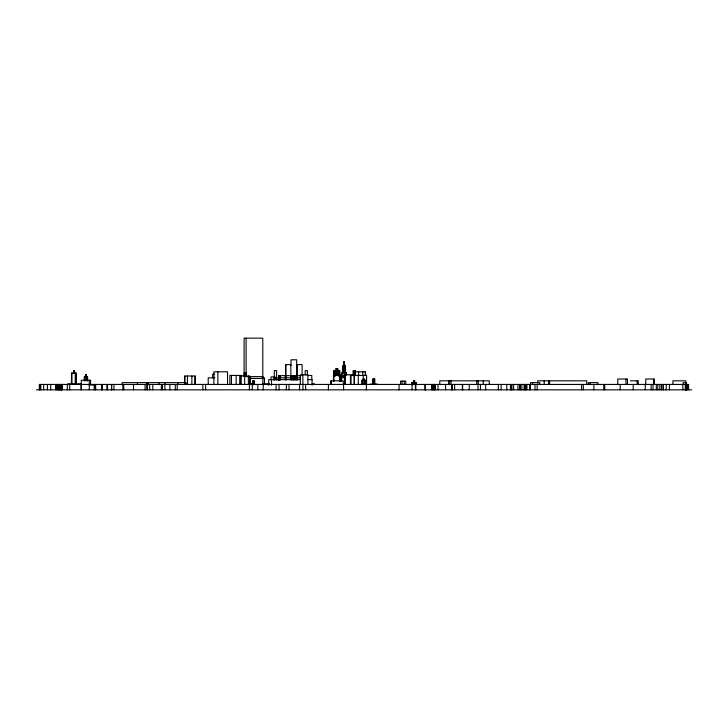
<?xml version="1.0" encoding="UTF-8"?>
<svg xmlns="http://www.w3.org/2000/svg" width="728" height="728" viewBox="0 0 728 728"><rect width="100%" height="100%" fill="white"/><g stroke="black" fill="none" stroke-linecap="round" stroke-linejoin="round"><path stroke-width="1.09" d="M296.806 364.601L302.12 364.601L302.12 375.621M335.826 368.805L338.01 368.805L338.01 374.984M73.519 370.607L74.21 370.607L74.21 373.309M337.756 370.607L339.73 370.607L339.785 381.254M353.335 370.607L353.335 375.757L353.28 370.607L355.237 370.607M355.255 371.808L365.538 371.808L365.538 375.421M244.098 373.009L246.091 373.009L246.091 376.021M214.669 374.219L212.667 374.219L212.667 377.823M344.581 374.82L352.398 374.82M241.787 375.421L229.884 375.421L229.884 384.293M307.234 375.421L311.775 375.421L311.775 379.852M300.691 375.657L278.633 375.657L278.66 380.025M334.243 376.021L334.243 370.607L334.152 376.021L334.625 376.021M345.063 376.021L338.484 376.021L338.484 370.607M245.955 376.622L263.026 376.622L263.026 378.424L250.223 378.424M275.029 376.922L271.007 376.922L271.107 380.153M214.869 377.823L208.217 377.823L208.217 384.375M249.841 377.823L250.423 377.823L250.423 384.43M262.098 377.823L264.446 377.823L264.446 384.375M280.498 377.823L285.312 377.823M286.149 377.823L290.836 377.823M291.719 377.823L296.551 377.823M297.424 377.823L300.236 377.823M339.739 377.823L345.063 377.823M300.3 379.625L268.75 379.625L268.75 385.294M307.753 379.625L312.103 379.625L312.103 385.294M414.66 380.826L413.459 380.826L413.459 383.228L414.66 383.228L414.596 380.826L414.642 384.684M630.366 380.826L638.256 380.826L638.256 384.202M249.786 383.529L251.843 383.529L251.843 384.43M67.75 383.829L81.682 383.829M248.967 383.829L254.427 383.829M262.499 383.829L269.324 383.829M312.185 383.829L314.441 383.829M370.07 384.129L377.568 384.129M688.515 384.43L688.515 389.835L688.57 384.43L39.33 384.43L39.33 389.835M89.262 385.03L94.121 385.03M686.495 388.033L686.559 389.835M36.4 389.835L691.6 389.835M687.041 384.43L687.041 389.835M686.968 384.43L686.968 389.835M686.495 389.835L686.386 386.231L686.258 389.835M686.131 389.835L686.131 382.628L683.183 382.628L683.183 384.684M686.058 382.628L686.058 389.835M685.84 384.202L685.803 380.826L672.918 380.826L672.918 384.202M685.64 384.43L685.63 389.835M685.294 384.43L685.275 389.835M682.809 384.43L682.855 389.835M669.396 384.43L669.396 389.835M666.247 384.43L666.247 389.835M663.399 384.43L663.399 389.835M663.062 384.43L663.062 389.835M661.452 384.43L661.452 389.835M659.877 384.43L659.877 389.835M657.793 384.43L657.793 389.835M656.31 384.43L656.31 389.835M654.272 384.43L654.272 379.024L645.736 379.024L645.736 384.43M653.79 379.024L653.79 384.43M653.034 384.43L653.034 389.835M651.16 384.43L651.16 389.835M645.263 384.43L645.263 389.835M637.109 380.826L637.109 384.202M633.233 384.43L633.233 389.835M627.463 384.43L627.463 379.024L617.772 379.024L617.772 384.43M625.98 379.024L625.98 384.43M620.211 384.43L620.211 389.835M604.777 384.43L604.777 389.835M603.74 384.43L603.74 389.835M597.897 384.684L597.897 382.628L588.324 382.628L588.324 384.684M593.848 384.43L593.848 389.835M590.126 382.628L590.126 384.684M586.732 384.202L586.732 380.826L537.71 380.826L537.71 383.083M583.292 384.43L583.292 389.835M581.581 384.43L581.581 389.835M549.622 380.826L549.622 384.202M548.512 380.826L548.512 384.202M544.171 380.826L544.171 384.202M539.776 384.684L539.776 382.628L530.53 382.628L530.53 384.684M537.173 384.43L537.173 389.835M535.025 384.43L535.025 389.835M532.687 382.628L532.687 384.684M530.175 384.43L530.175 389.835M529.747 384.43L529.747 389.835M526.917 384.43L526.917 389.835M525.789 384.43L525.789 389.835M525.015 384.43L525.015 389.835M524.997 384.43L524.997 389.835M524.124 384.43L524.124 389.835M521.885 384.43L521.885 389.835M520.32 384.43L520.32 389.835M519.674 384.43L519.674 389.835M517.917 384.43L517.917 389.835M513.659 384.43L513.659 389.835M511.939 384.43L511.939 389.835M511.438 384.43L511.438 389.835M510.437 384.43L510.437 389.835M506.77 384.43L506.77 389.835M501.119 384.43L501.119 389.835M498.334 384.43L498.334 389.835M489.28 384.202L489.28 380.826L439.794 380.826L439.794 384.202M485.676 384.43L485.676 389.835M483.228 380.826L483.228 384.202M480.462 384.43L480.462 389.835M478.196 380.826L478.196 384.202M477.987 384.43L477.987 389.835M476.758 380.826L476.758 384.202M469.241 384.43L469.241 389.835M462.662 384.43L462.662 389.835M462.362 384.43L462.362 389.835M454.636 384.43L454.636 389.835M452.452 384.43L452.452 389.835M451.851 384.43L451.851 389.835M451.578 384.43L451.578 389.835M450.987 380.826L450.987 384.202M449.04 380.826L449.04 384.202M448.748 380.826L448.748 384.202M445.572 384.43L445.572 389.835M438.01 384.43L438.01 389.835M434.944 384.43L434.944 389.835M434.88 384.43L434.88 389.835M434.571 384.43L434.571 389.835M433.533 384.43L433.533 389.835M432.832 384.43L432.832 389.835M432.241 384.43L432.241 389.835M431.659 384.43L431.659 389.835M425.461 384.43L425.461 389.835M425.252 384.43L425.252 389.835M425.106 384.43L425.106 389.835M416.352 384.684L416.352 382.628L411.757 382.628L411.757 384.684M416.098 382.628L416.098 384.684M415.797 384.43L415.797 389.835M415.451 384.43L415.451 389.835M414.214 380.826L414.214 383.228M413.75 380.826L413.75 383.228M412.849 382.628L412.849 384.684M412.103 384.43L412.103 389.835M412.012 382.628L412.012 384.684M405.778 384.393L405.787 381.126L400.582 381.126L400.582 384.393M404.249 381.126L404.249 384.393M402.093 381.126L402.093 384.393M399.071 384.43L399.071 389.835M374.765 384.43L374.856 379.024L372.863 379.024L372.863 384.43M374.356 379.024L374.356 384.43M373.573 379.024L373.573 384.43M372.954 379.024L372.954 384.43M366.575 384.293L366.575 375.421L350.45 375.421L350.45 384.293M366.402 384.43L366.402 389.835M365.42 384.63L365.42 380.225L362.025 380.225L362.025 384.63M365.265 371.808L365.265 375.421M365.238 380.225L365.238 384.63M364.61 380.225L364.61 384.63M364.055 380.526L364.1 378.724L363.363 378.724L363.399 380.526M363.827 378.724L363.927 380.526M363.536 378.724L363.636 380.526M363.236 375.421L363.236 379.852M363.281 380.225L363.281 384.63M362.799 371.808L362.799 375.421M362.207 380.225L362.207 384.63M358.649 371.808L358.649 375.421M358.276 375.421L358.276 384.293M355.528 371.808L355.528 375.421M355.182 370.607L355.237 375.757M354.718 370.607L354.718 375.757M354.454 375.421L354.454 384.293M354.117 375.421L354.117 384.293M353.935 370.607L353.935 375.757M351.042 375.421L351.042 384.293M346.537 374.856L346.537 372.709L341.559 372.709L341.605 381.336M346.319 372.709L346.319 374.856M345.481 372.709L345.481 365.802L342.524 365.802L342.524 372.709M345.345 365.802L345.345 372.709M345.245 374.82L345.245 384.475M344.562 372.709L344.581 384.475M344.462 365.802L344.38 364L343.534 364L343.534 365.802M344.335 364L344.308 372.709M343.98 361.598L344.044 365.802L344.098 361.598L343.78 365.802L343.725 364M343.589 384.43L343.589 389.835M343.316 365.802L343.316 372.709M343.279 384.202L343.279 380.826L330.73 380.826L330.73 384.202M342.897 372.709L342.897 376.995M340.176 381.254L340.176 374.82L333.488 374.82L333.488 381.254M339.621 370.607L339.676 376.021M339.23 370.607L339.23 376.021M337.428 368.805L337.428 374.984M336.545 368.805L336.545 374.984M336.045 374.938L336.045 370.607L333.934 370.607L333.988 374.938M335.89 368.805L335.826 370.871M335.572 370.607L335.572 376.021L334.825 376.021L334.825 370.607M334.416 370.607L334.416 374.938M333.888 374.82L333.888 381.254M331.376 380.826L331.376 384.202M328.41 384.43L328.41 389.835M307.908 384.475L307.908 374.82L300.291 374.82L300.291 384.475M307.371 374.938L307.371 370.607L305.223 370.607L305.232 374.938M305.642 384.43L305.642 389.835M302.83 374.82L302.966 389.835M299.563 384.43L299.563 389.835M297.424 375.657L297.434 380.025M297.188 364.601L297.188 375.621M296.669 375.566L296.669 359.796L291 359.796L291 365.429M296.551 375.657L296.569 380.025M295.295 375.657L295.295 380.025M294.849 375.657L294.849 380.025M293.484 375.657L293.484 380.025M293.056 375.657L293.056 380.025M291.719 375.657L291.728 380.025M290.836 375.657L290.836 380.025L290.854 364.601L285.54 364.601L285.54 375.621M289.007 384.43L289.007 389.835M286.377 384.43L286.377 389.835M286.168 375.657L286.149 380.025M285.922 364.601L285.922 375.621M285.321 375.657L285.312 380.025M280.498 375.657L280.498 380.025M279.679 375.657L279.679 380.025M279.115 375.657L279.124 380.025M279.042 384.43L279.042 389.835M278.97 375.657L278.997 380.025M278.824 375.657L278.806 380.025M277.141 380.025L277.141 377.823L273.874 377.823L273.874 380.025M276.604 377.969L276.604 370.607L274.329 370.607L274.356 380.025M275.994 377.823L275.994 380.025M276.112 384.43L276.112 389.835M271.544 379.625L271.544 385.294M263.199 384.43L263.199 389.835M262.799 384.648L262.799 338.165L244.117 338.165L244.117 376.358M257.849 384.43L257.849 389.835M254.236 384.675L254.236 380.826L252.78 380.826L252.78 384.675M253.999 380.826L254.036 384.675M253.535 380.826L253.535 384.675M252.971 380.826L253.016 384.675M252.261 384.43L252.261 389.835M250.023 377.823L250.023 384.43M249.731 384.521L249.731 376.021L240.267 376.021L240.267 384.521M249.386 384.43L249.386 389.835M248.375 376.021L248.375 384.521M246.109 338.165L246.109 376.358M245.928 373.009L245.928 376.021M245.654 373.009L245.654 376.021M244.899 373.009L244.899 376.021M244.672 376.021L244.672 384.521M244.253 373.009L244.253 376.021M241.241 376.021L241.241 384.521M240.003 375.421L240.003 384.293M236.136 375.421L236.136 384.293M231.468 375.421L231.468 384.293M227.546 384.202L227.546 371.808L213.877 371.808L213.877 384.202M217.854 371.808L217.854 384.202M205.624 384.43L205.624 389.835M202.83 384.43L202.83 389.835M195.177 384.521L195.177 376.021L184.63 376.021L184.63 383.456M195.04 376.021L195.04 384.521M191.864 376.021L191.864 384.521M187.433 376.021L187.433 384.521M186.159 384.684L186.159 382.628L122.14 382.628L122.14 384.684M184.83 376.021L184.83 383.456M177.969 382.628L177.969 384.684M177.241 384.43L177.241 389.835M175.284 384.43L175.284 389.835M169.87 384.43L169.87 389.835M165.101 382.628L165.101 384.684M164.901 384.43L164.901 389.835M162.499 384.43L162.499 389.835M161.352 384.43L161.352 389.835M159.032 382.628L159.032 384.684M152.798 384.43L152.798 389.835M149.677 384.43L149.677 389.835M148.102 382.628L148.102 384.684M147.247 382.628L147.211 389.835M147.074 384.43L147.074 389.835M146.901 382.628L146.901 384.684M145.072 384.43L145.072 389.835M137.465 382.628L137.465 384.684M133.524 384.43L133.524 389.835M123.742 384.43L123.742 389.835M122.886 384.43L122.886 389.835M113.987 384.43L113.987 389.835M111.73 384.43L111.73 389.835M111.493 384.43L111.493 389.835M107.553 384.43L107.553 389.835M106.87 384.43L106.87 389.835M102.366 384.43L102.366 389.835M101.92 384.43L101.92 389.835M101.574 384.43L101.574 389.835M95.65 384.43L95.696 389.835M95.177 384.43L95.04 389.835M94.24 384.43L94.24 389.835M90.591 384.493L90.591 380.225L81.29 380.225L81.29 389.835M89.262 380.225L89.262 389.835M87.588 380.826L87.588 376.622L84.321 376.622L84.321 380.826M87.415 376.622L87.415 380.826M86.386 376.421L86.332 374.82L85.476 374.82L85.476 376.421M86.386 376.622L86.386 380.826M86.05 374.82L86.05 376.421M85.695 374.82L85.695 376.421M85.522 374.82L85.522 376.421M85.103 376.622L85.103 380.826M84.493 376.622L84.493 380.826M81.117 383.829L81.117 389.835M76.267 384.229L76.267 373.009L71.499 373.009L71.499 384.229M75.821 373.009L75.821 384.229M75.221 373.009L75.221 384.229M73.956 370.607L74.047 373.309M73.692 370.607L73.774 373.309M73.564 370.607L73.519 373.309M71.936 373.009L71.936 384.229M69.742 384.43L69.742 389.835M67.322 384.43L67.322 389.835M61.871 384.43L61.871 389.835M61.807 384.43L61.807 389.835M61.662 384.43L61.662 389.835M61.006 384.43L61.006 389.835M60.706 384.43L60.706 389.835M59.45 384.43L59.45 389.835M59.15 384.43L59.15 389.835M58.331 384.43L58.313 389.835M58.049 384.43L58.049 389.835M57.931 384.43L57.931 389.835M56.12 384.43L56.12 389.835M55.901 384.43L55.901 389.835M50.687 384.43L50.687 389.835M47.411 384.43L47.411 389.835M43.68 384.43L43.68 389.835M40.795 384.43L40.795 389.835M39.812 384.43L39.812 389.835"/></g></svg>
